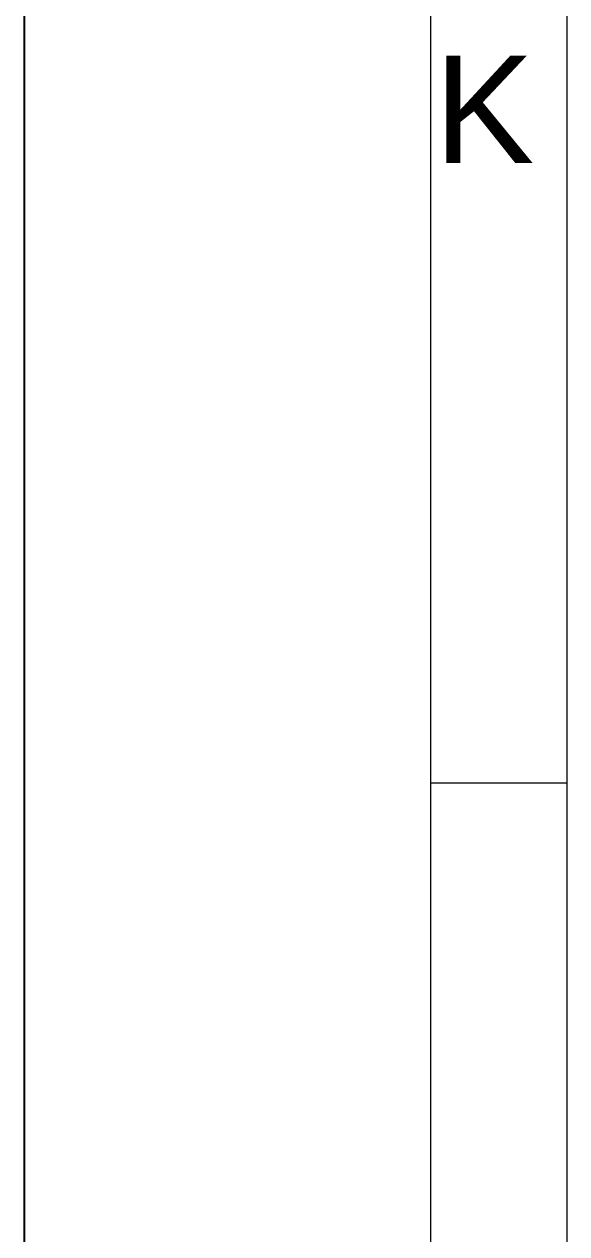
# Model space of a CAD drawing. Header units: millimetres. Extents: x 0 to 62767, y -13570 to 23963.
# Drawn here: x 0 to 600, y 2411 to 3750 of the extents above; entities that cross this region are included whole.
import ezdxf

# ---------------------------------------------------------------- set-up
doc = ezdxf.new("R2010")
doc.units = ezdxf.units.MM

msp = doc.modelspace()

# ---------------------------------------------------------------- linework, layer by layer
msp.add_line((0, 17817.142), (0, 0))
at = {"color": 7, "lineweight": 0}
for points in [[(449.524, 150.476), (449.524, 17668.572)], [(600, 17518.095), (600, 299.048)], [(449.524, 2910.476), (600, 2910.476)]]:
    msp.add_lwpolyline(points, dxfattribs=at)

# ---------------------------------------------------------------- texts
at = {"color": 7, "insert": (453.333, 3715.147), "char_height": 118.95664, "attachment_point": 1}
msp.add_mtext('{\\fArial|b0|i0|c0;K}', dxfattribs=at)

doc.saveas('drawing.dxf')
